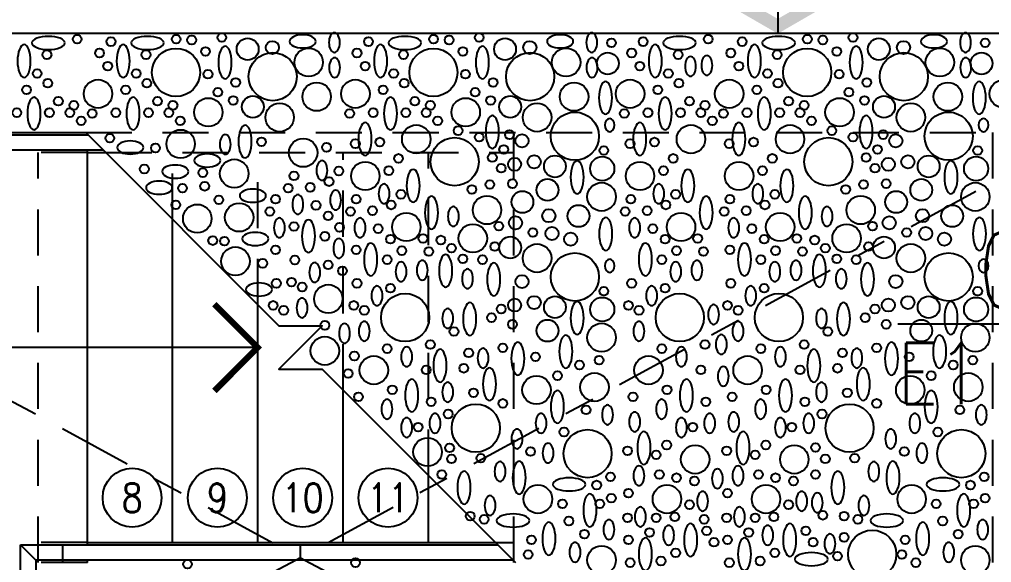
# Model space of a CAD drawing. Extents: x 3 to 114, y 126 to 173.
# Drawn here: x 56.084 to 59.252, y 133.217 to 134.985 of the extents above; entities that cross this region are included whole.
import ezdxf
from ezdxf.enums import TextEntityAlignment as Align

# ---------------------------------------------------------------- set-up
doc = ezdxf.new("R2010")
doc.units = 0
doc.header["$LTSCALE"] = 0.02
doc.header["$MEASUREMENT"] = 0
doc.header["$PDMODE"] = 35
for name, pattern in [('ACAD_ISO10W100', [18, 12, -3, 0, -3]), ('HIDDEN', [9.525, 6.35, -3.175]), ('TRAZOS2', [0.375, 0.25, -0.125])]:
    doc.linetypes.add(name, pattern=pattern)
doc.layers.get('0').update_dxf_attribs({"linetype": 'CONTINUOUS'})
doc.layers.get('Defpoints').update_dxf_attribs({"linetype": 'CONTINUOUS'})
for name, color, linetype in [('-ejes-estruc', 8, 'ACAD_ISO10W100'), ('-num-escalon', 8, 'CONTINUOUS'), ('10-1-COTA-ACUM-100', 2, 'CONTINUOUS'), ('10-2-COTA-ACUM-100', 2, 'CONTINUOUS'), ('10-COTA-PARC-100', 4, 'CONTINUOUS'), ('hatch', 252, 'CONTINUOUS'), ('piedras', 8, 'CONTINUOUS'), ('PROYECCION', 7, 'HIDDEN'), ('VISTA-3', 8, 'CONTINUOUS')]:
    doc.layers.add(name, color=color, linetype=linetype)
doc.styles.add('COTAS', font='ROMANS.shx', dxfattribs={"width": 0.8})
doc.styles.add('ROMANS', font='romans')
doc.dimstyles.new('COTA-S-S-2-50', dxfattribs={"dimscale": 0.5, "dimtxt": 0.25, "dimasz": 0.05, "dimexe": 0, "dimexo": 0, "dimgap": 0.1, "dimtad": 1, "dimzin": 4, "dimdsep": 46, "dimtxsty": 'COTAS', "dimblk": 'OBLIQUE', "dimblk1": 'NONE', "dimblk2": 'M2_COTA', "dimcen": 0.1, "dimclrd": 2, "dimclre": 2, "dimclrt": 2, "dimadec": 0, "dimazin": 0, "dimtfac": 1, "dimtix": 1, "dimtmove": 2, "dimatfit": 3, "dimldrblk": 'M2_COTA', "dimfxl": 0, "dimtolj": 1, "dimtzin": 0, "dimarcsym": 0})

# ---------------------------------------------------------------- blocks, each defined once
blk = doc.blocks.new('num-escalon')
at = {"layer": '-num-escalon'}
blk.add_circle((0, 0), 0.12, dxfattribs=at)
at = {"layer": '-num-escalon', "style": 'ROMANS', "width": 0.85}
blk.add_attdef('A', text='', height=0.1172, dxfattribs=at).set_placement((0, 0), align=Align.MIDDLE_CENTER)
blk = doc.blocks.new('FLE-A-ID')
at = {"linetype": 'ByBlock'}
blk.add_line((1.2036, 0), (0, 0), dxfattribs=at)
for points in [[(0.1684, 0.2917), (0.1684, 0.2083), (0, 0), (0.0481, 0)], [(0.1684, -0.2917), (0.1684, -0.2083), (0, 0), (0.0481, 0)]]:
    blk.add_solid(points)
at = {"style": 'COTAS', "width": 0.8}
blk.add_attdef('NUMEJE', (1.2036, 0.2616), '', height=0.2, rotation=180, dxfattribs=at)
blk.add_attdef('ACUTA', text='', height=0.25, rotation=180, dxfattribs=at).set_placement((0.3333, -0.05), align=Align.RIGHT)
blk = doc.blocks.new('_OBLIQUE')
at = {"color": 0, "linetype": 'ByBlock'}
blk.add_line((-0.5, -0.5), (0.5, 0.5), dxfattribs=at)
blk = doc.blocks.new('*D53')
at = {"layer": '10-COTA-PARC-100', "color": 2, "lineweight": -2}
for p, q in [((54.586, 134.9387), (54.586, 134.9812)), ((57, 134.9387), (54.586, 134.9387)), ((54.586, 134.6167), (54.586, 134.9387)), ((54.81, 134.6167), (54.586, 134.6167)), ((54.586, 134.6167), (54.586, 134.5742))]:
    blk.add_line(p, q, dxfattribs=at)
at = {"layer": 'Defpoints', "color": 0}
for p in [(54.586, 134.9387), (57, 134.9387), (54.81, 134.6167)]:
    blk.add_point(p, dxfattribs=at)
at = {"layer": '10-COTA-PARC-100', "color": 2, "lineweight": -2, "xscale": 0.0425, "yscale": 0.0425, "zscale": 0.0425}
for p, rotation in [((54.586, 134.9387), 270), ((54.586, 134.6167), 90)]:
    blk.add_blockref('_OBLIQUE', p, dxfattribs=dict(at, rotation=rotation))
at = {"layer": '10-COTA-PARC-100', "color": 2, "insert": (54.3948, 134.7777), "char_height": 0.2125, "attachment_point": 5, "rotation": 90, "style": 'COTAS'}
blk.add_mtext('\\A1;.32', dxfattribs=at)
blk = doc.blocks.new('_None')
blk = doc.blocks.new('M2_COTA')
for p, q in [((0, 1), (0, -1)), ((-1, 0), (0, 0))]:
    blk.add_line(p, q)
at = {"const_width": 0.2}
blk.add_lwpolyline([(-1, -1), (1, 1)], dxfattribs=at)

msp = doc.modelspace()

# ---------------------------------------------------------------- linework, layer by layer
at = {"layer": '-ejes-estruc'}
for p, q in [((53.85, 134.9387), (59.85, 131.6887)), ((60.15, 134.9387), (54.15, 131.6887))]:
    msp.add_line(p, q, dxfattribs=at)
for p, q in [((54.7525, 134.6092), (56.3075, 134.6092)), ((56.305, 134.6092), (56.305, 134.6167)), ((56.3575, 134.5592), (54.8025, 134.5592)), ((56.305, 133.2742), (56.305, 134.5592)), ((56.583, 133.2817), (56.583, 134.3337)), ((56.861, 133.2817), (56.861, 134.0557)), ((56.861, 133.9167), (55.445, 133.9167)), ((57.139, 133.2817), (57.139, 133.7777)), ((57.417, 133.2817), (57.417, 133.4997)), ((56.0875, 131.4027), (56.0875, 133.2742)), ((56.0875, 133.2742), (57.6425, 133.2742)), ((56.225, 133.2167), (56.225, 133.2742)), ((57, 133.2242), (57, 133.2742)), ((57.6925, 133.2242), (56.1375, 133.2242)), ((56.1375, 133.2242), (56.1375, 131.4027)), ((56.305, 133.2167), (56.305, 133.2242))]:
    msp.add_line(p, q)
at = {"color": 8, "linetype": 'TRAZOS2', "ltscale": 30}
for p, q in [((56.305, 134.5517), (54.81, 134.5517)), ((56.145, 133.2167), (56.145, 134.5517)), ((56.305, 133.2817), (54.81, 133.2817)), ((56.305, 133.2167), (54.81, 133.2167))]:
    msp.add_line(p, q, dxfattribs=at)
at = {"linetype": 'TRAZOS2', "ltscale": 30}
msp.add_line((56.583, 134.3337), (56.583, 134.5517), dxfattribs=at)
msp.add_lwpolyline([(60.15, 131.6887), (60.15, 134.9387), (53.85, 134.9387), (53.85, 131.6887)])
at = {"color": 5}
msp.add_lwpolyline([(56.3, 134.6167), (56.9293, 133.9874), (57.0707, 133.9874), (56.9293, 133.846), (57.0707, 133.846), (57.7, 133.2167)], dxfattribs=at)
at = {"layer": 'hatch', "color": 7}
for points in [[(54.745, 131.1775), (54.745, 134.6167), (56.305, 134.6167)], [(56.305, 134.5517), (56.365, 134.5517)], [(56.305, 133.2817), (57.695, 133.2817)]]:
    msp.add_lwpolyline(points, dxfattribs=at)
at = {"layer": 'hatch', "color": 7, "const_width": 0.02}
msp.add_lwpolyline([(56.7189, 133.7753), (56.8604, 133.9167), (56.7189, 134.0581)], dxfattribs=at)
at = {"layer": 'piedras', "color": 26}
for centre, radius in [((56.2717, 134.9208), 0.0143), ((56.3821, 134.9128), 0.0143), ((56.5946, 134.9208), 0.0143), ((56.6451, 134.9182), 0.0143), ((56.7433, 134.9261), 0.0143), ((56.8274, 134.8883), 0.0356), ((57.2209, 134.9128), 0.0143), ((57.4334, 134.9208), 0.0143), ((57.4839, 134.9182), 0.0143), ((57.5822, 134.9261), 0.0143), ((57.6662, 134.8883), 0.0356), ((58.0129, 134.9088), 0.0143), ((58.116, 134.9128), 0.0143), ((58.3285, 134.9208), 0.0143), ((58.4389, 134.9128), 0.0143), ((58.6514, 134.9208), 0.0143), ((58.7019, 134.9182), 0.0143), ((58.8002, 134.9261), 0.0143), ((58.8843, 134.8883), 0.0356), ((59.2309, 134.9088), 0.0143), ((56.3449, 134.8756), 0.0143), ((56.5939, 134.8124), 0.0784), ((56.6902, 134.8809), 0.0143), ((56.908, 134.8934), 0.0214), ((57.0263, 134.8453), 0.0464), ((57.1837, 134.8756), 0.0143), ((57.4328, 134.8124), 0.0784), ((57.529, 134.8809), 0.0143), ((57.7468, 134.8934), 0.0214), ((57.8652, 134.8453), 0.0464), ((58.0788, 134.8756), 0.0143), ((58.4017, 134.8756), 0.0143), ((58.6508, 134.8124), 0.0784), ((58.7471, 134.8809), 0.0143), ((58.9648, 134.8934), 0.0214), ((59.0832, 134.8453), 0.0464), ((56.1734, 134.8703), 0.0143), ((56.4963, 134.8703), 0.0143), ((56.9091, 134.7988), 0.0784), ((57.3351, 134.8703), 0.0143), ((57.748, 134.7988), 0.0784), ((58.0009, 134.8418), 0.0356), ((58.2302, 134.8703), 0.0143), ((58.5531, 134.8703), 0.0143), ((58.966, 134.7988), 0.0784), ((59.2189, 134.8418), 0.0356), ((56.3714, 134.8331), 0.0143), ((57.2103, 134.8331), 0.0143), ((58.1054, 134.8331), 0.0143), ((58.4283, 134.8331), 0.0143), ((56.1415, 134.8091), 0.0143), ((56.4644, 134.8091), 0.0143), ((56.6982, 134.8065), 0.0143), ((57.3032, 134.8091), 0.0143), ((57.537, 134.8065), 0.0143), ((58.1983, 134.8091), 0.0143), ((58.5213, 134.8091), 0.0143), ((58.755, 134.8065), 0.0143), ((56.107, 134.756), 0.0143), ((56.176, 134.7772), 0.0143), ((56.3399, 134.7428), 0.0464), ((56.4299, 134.756), 0.0143), ((56.499, 134.7772), 0.0143), ((56.7885, 134.7799), 0.0143), ((57.0525, 134.7334), 0.0464), ((57.1787, 134.7428), 0.0464), ((57.2687, 134.756), 0.0143), ((57.3378, 134.7772), 0.0143), ((57.6273, 134.7799), 0.0143), ((57.8913, 134.7334), 0.0464), ((58.0738, 134.7428), 0.0464), ((58.1638, 134.756), 0.0143), ((58.2329, 134.7772), 0.0143), ((58.3967, 134.7428), 0.0464), ((58.4867, 134.756), 0.0143), ((58.5558, 134.7772), 0.0143), ((58.8453, 134.7799), 0.0143), ((59.1093, 134.7334), 0.0464), ((59.2918, 134.7428), 0.0464), ((56.2106, 134.7187), 0.0143), ((56.5335, 134.7187), 0.0143), ((56.7301, 134.748), 0.0143), ((56.7805, 134.7214), 0.0143), ((56.8443, 134.7004), 0.0356), ((57.3723, 134.7187), 0.0143), ((57.5689, 134.748), 0.0143), ((57.6193, 134.7214), 0.0143), ((57.6831, 134.7004), 0.0356), ((58.2674, 134.7187), 0.0143), ((58.5903, 134.7187), 0.0143), ((58.7869, 134.748), 0.0143), ((58.8374, 134.7214), 0.0143), ((58.9011, 134.7004), 0.0356), ((56.261, 134.7054), 0.0143), ((56.584, 134.7054), 0.0143), ((56.6994, 134.6828), 0.0464), ((56.9318, 134.666), 0.0464), ((57.4228, 134.7054), 0.0143), ((57.5382, 134.6828), 0.0464), ((57.7707, 134.666), 0.0464), ((58.3179, 134.7054), 0.0143), ((58.6408, 134.7054), 0.0143), ((58.7563, 134.6828), 0.0464), ((58.9887, 134.666), 0.0464), ((56.0751, 134.6815), 0.0143), ((56.1813, 134.6815), 0.0143), ((56.2478, 134.6815), 0.0143), ((56.2849, 134.6549), 0.0143), ((56.321, 134.6788), 0.0143), ((56.398, 134.6815), 0.0143), ((56.5043, 134.6815), 0.0143), ((56.5707, 134.6815), 0.0143), ((56.6079, 134.6549), 0.0143), ((57.1598, 134.6788), 0.0143), ((57.2368, 134.6815), 0.0143), ((57.3431, 134.6815), 0.0143), ((57.4095, 134.6815), 0.0143), ((57.4467, 134.6549), 0.0143), ((57.8937, 134.6048), 0.0784), ((58.0549, 134.6788), 0.0143), ((58.1319, 134.6815), 0.0143), ((58.2382, 134.6815), 0.0143), ((58.3046, 134.6815), 0.0143), ((58.3418, 134.6549), 0.0143), ((58.3778, 134.6788), 0.0143), ((58.4548, 134.6815), 0.0143), ((58.5611, 134.6815), 0.0143), ((58.6275, 134.6815), 0.0143), ((58.6647, 134.6549), 0.0143), ((59.1117, 134.6048), 0.0784), ((57.3769, 134.5951), 0.0464), ((57.5131, 134.623), 0.0143), ((58.272, 134.5951), 0.0464), ((58.5949, 134.5951), 0.0464), ((58.7311, 134.623), 0.0143), ((56.3782, 134.5986), 0.0143), ((56.609, 134.5797), 0.0464), ((57.5822, 134.6017), 0.0143), ((57.6804, 134.6097), 0.0143), ((57.7215, 134.5897), 0.0214), ((58.8002, 134.6017), 0.0143), ((58.8985, 134.6097), 0.0143), ((58.9395, 134.5897), 0.0214), ((56.5268, 134.5665), 0.0143), ((56.8727, 134.5868), 0.0143), ((57.0083, 134.5511), 0.0464), ((57.0846, 134.5687), 0.0143), ((57.1784, 134.5805), 0.0143), ((57.2581, 134.5858), 0.0143), ((57.5019, 134.5218), 0.0784), ((57.6619, 134.5619), 0.0143), ((58.0735, 134.5805), 0.0143), ((58.1532, 134.5858), 0.0143), ((58.3964, 134.5805), 0.0143), ((58.4761, 134.5858), 0.0143), ((58.7199, 134.5218), 0.0784), ((58.8799, 134.5619), 0.0143), ((57.3192, 134.5326), 0.0143), ((57.6247, 134.5353), 0.0143), ((57.761, 134.5213), 0.0214), ((57.8288, 134.5065), 0.0356), ((57.9883, 134.5582), 0.0143), ((58.2143, 134.5326), 0.0143), ((58.5372, 134.5326), 0.0143), ((58.8427, 134.5353), 0.0143), ((58.979, 134.5213), 0.0214), ((59.0468, 134.5065), 0.0356), ((59.2063, 134.5582), 0.0143), ((56.4907, 134.4981), 0.0143), ((56.7837, 134.4832), 0.0464), ((57.211, 134.4752), 0.0464), ((57.6538, 134.5005), 0.0143), ((57.6973, 134.5133), 0.0214), ((57.9831, 134.4992), 0.0392), ((58.1061, 134.4752), 0.0464), ((58.429, 134.4752), 0.0464), ((58.8718, 134.5005), 0.0143), ((58.9153, 134.5133), 0.0214), ((59.2012, 134.4992), 0.0392), ((56.6814, 134.4861), 0.0143), ((56.9784, 134.4756), 0.0143), ((57.1245, 134.4915), 0.0143), ((57.2873, 134.4927), 0.0143), ((58.1824, 134.4927), 0.0143), ((58.5053, 134.4927), 0.0143), ((56.6152, 134.4358), 0.0143), ((56.6874, 134.4418), 0.0143), ((56.9598, 134.4357), 0.0143), ((57.0315, 134.4384), 0.0143), ((57.0926, 134.457), 0.0143), ((57.5583, 134.4316), 0.0143), ((57.6167, 134.4475), 0.0143), ((57.6903, 134.4504), 0.0143), ((57.8046, 134.43), 0.0356), ((57.9807, 134.4074), 0.0464), ((58.7763, 134.4316), 0.0143), ((58.8347, 134.4475), 0.0143), ((58.9083, 134.4504), 0.0143), ((59.0226, 134.43), 0.0356), ((59.1987, 134.4074), 0.0464), ((57.3271, 134.4156), 0.0143), ((57.7228, 134.3905), 0.0356), ((58.2222, 134.4156), 0.0143), ((58.5452, 134.4156), 0.0143), ((58.9408, 134.3905), 0.0356), ((56.5931, 134.3815), 0.0143), ((56.6632, 134.3365), 0.0464), ((56.7336, 134.3976), 0.0143), ((56.7997, 134.3405), 0.0464), ((56.9184, 134.3996), 0.0143), ((57.0501, 134.3799), 0.0143), ((57.181, 134.3996), 0.0143), ((57.2953, 134.381), 0.0143), ((57.6074, 134.3644), 0.0464), ((58.0761, 134.3996), 0.0143), ((58.1904, 134.381), 0.0143), ((58.3991, 134.3996), 0.0143), ((58.5133, 134.381), 0.0143), ((58.8254, 134.3644), 0.0464), ((56.8998, 134.3598), 0.0143), ((57.0899, 134.3453), 0.0143), ((57.1624, 134.3598), 0.0143), ((57.2342, 134.3624), 0.0143), ((57.3447, 134.3091), 0.0464), ((57.8088, 134.346), 0.0214), ((57.9055, 134.3449), 0.0356), ((58.0575, 134.3598), 0.0143), ((58.1293, 134.3624), 0.0143), ((58.2398, 134.3091), 0.0464), ((58.3805, 134.3598), 0.0143), ((58.4522, 134.3624), 0.0143), ((58.5627, 134.3091), 0.0464), ((59.0268, 134.346), 0.0214), ((59.1235, 134.3449), 0.0356), ((56.9784, 134.3107), 0.0143), ((57.1271, 134.3081), 0.0143), ((57.6459, 134.3119), 0.0143), ((57.7002, 134.3226), 0.0214), ((58.8639, 134.3119), 0.0143), ((58.9182, 134.3226), 0.0214), ((57.0793, 134.2788), 0.0143), ((57.2528, 134.3039), 0.0143), ((57.5613, 134.2722), 0.0464), ((57.757, 134.2913), 0.0143), ((57.8192, 134.2882), 0.0214), ((57.8801, 134.2696), 0.0214), ((58.1479, 134.3039), 0.0143), ((58.4708, 134.3039), 0.0143), ((58.7793, 134.2722), 0.0464), ((58.975, 134.2913), 0.0143), ((59.0372, 134.2882), 0.0214), ((59.0981, 134.2696), 0.0214), ((56.7136, 134.2649), 0.0143), ((56.7517, 134.263), 0.0143), ((57.2926, 134.2694), 0.0143), ((57.3989, 134.272), 0.0143), ((57.4573, 134.2667), 0.0143), ((57.6326, 134.2454), 0.0143), ((57.6831, 134.2422), 0.0356), ((58.1877, 134.2694), 0.0143), ((58.294, 134.272), 0.0143), ((58.5106, 134.2694), 0.0143), ((58.6169, 134.272), 0.0143), ((58.6753, 134.2667), 0.0143), ((58.8507, 134.2454), 0.0143), ((58.9011, 134.2422), 0.0356), ((56.7877, 134.1978), 0.0464), ((56.9184, 134.2348), 0.0143), ((57.181, 134.2348), 0.0143), ((57.3298, 134.2321), 0.0143), ((57.4175, 134.2295), 0.0143), ((57.4918, 134.2401), 0.0143), ((57.7707, 134.2077), 0.0464), ((57.8937, 134.1466), 0.0784), ((58.2249, 134.2321), 0.0143), ((58.3126, 134.2295), 0.0143), ((58.3991, 134.2348), 0.0143), ((58.5478, 134.2321), 0.0143), ((58.6355, 134.2295), 0.0143), ((58.7099, 134.2401), 0.0143), ((58.9887, 134.2077), 0.0464), ((59.1117, 134.1466), 0.0784), ((56.8764, 134.1908), 0.0143), ((56.981, 134.2017), 0.0143), ((57.0899, 134.1858), 0.0143), ((57.282, 134.2029), 0.0143), ((57.529, 134.2055), 0.0143), ((57.5928, 134.2029), 0.0143), ((58.1771, 134.2029), 0.0143), ((58.5, 134.2029), 0.0143), ((58.7471, 134.2055), 0.0143), ((58.8108, 134.2029), 0.0143), ((57.1363, 134.1666), 0.0143), ((56.921, 134.1258), 0.0143), ((56.9704, 134.1299), 0.0143), ((57.1837, 134.1258), 0.0143), ((57.7215, 134.1315), 0.0214), ((58.0788, 134.1258), 0.0143), ((58.4017, 134.1258), 0.0143), ((58.9395, 134.1315), 0.0214), ((57.0049, 134.114), 0.0143), ((57.0902, 134.0751), 0.0464), ((57.2926, 134.1098), 0.0143), ((57.9883, 134.1), 0.0143), ((58.1877, 134.1098), 0.0143), ((58.5106, 134.1098), 0.0143), ((59.2063, 134.1), 0.0143), ((56.9104, 134.054), 0.0143), ((57.1731, 134.054), 0.0143), ((57.3406, 134.0143), 0.0784), ((57.6973, 134.055), 0.0214), ((57.761, 134.0631), 0.0214), ((57.8288, 134.0482), 0.0356), ((57.9831, 134.041), 0.0392), ((58.0682, 134.054), 0.0143), ((58.2357, 134.0143), 0.0784), ((58.3911, 134.054), 0.0143), ((58.5586, 134.0143), 0.0784), ((58.9153, 134.055), 0.0214), ((58.979, 134.0631), 0.0214), ((59.0468, 134.0482), 0.0356), ((59.2012, 134.041), 0.0392), ((56.9449, 134.038), 0.0143), ((57.2076, 134.038), 0.0143), ((57.6538, 134.0423), 0.0143), ((58.1027, 134.038), 0.0143), ((58.4256, 134.038), 0.0143), ((58.8718, 134.0423), 0.0143), ((57.0793, 133.989), 0.0143), ((57.622, 134.0141), 0.0143), ((57.6903, 133.9922), 0.0143), ((57.8046, 133.9718), 0.0356), ((58.84, 134.0141), 0.0143), ((58.9083, 133.9922), 0.0143), ((59.0226, 133.9718), 0.0356), ((57.4998, 133.9689), 0.0143), ((57.9807, 133.9492), 0.0464), ((58.7178, 133.9689), 0.0143), ((59.1987, 133.9492), 0.0464), ((57.079, 133.906), 0.0464), ((57.4228, 133.9263), 0.0143), ((58.3179, 133.9263), 0.0143), ((58.6408, 133.9263), 0.0143), ((57.282, 133.913), 0.0143), ((57.5478, 133.8993), 0.0143), ((57.6592, 133.9157), 0.0143), ((58.1771, 133.913), 0.0143), ((58.5, 133.913), 0.0143), ((58.7658, 133.8993), 0.0143), ((58.8772, 133.9157), 0.0143), ((57.1752, 133.8891), 0.0143), ((57.2386, 133.8431), 0.0464), ((57.7655, 133.8864), 0.0143), ((57.9727, 133.8758), 0.0143), ((58.1337, 133.8431), 0.0464), ((58.4567, 133.8431), 0.0464), ((58.9835, 133.8864), 0.0143), ((59.1907, 133.8758), 0.0143), ((57.1552, 133.8323), 0.0143), ((57.4095, 133.8439), 0.0143), ((57.5317, 133.8492), 0.0143), ((57.9089, 133.8599), 0.0143), ((58.3046, 133.8439), 0.0143), ((58.6275, 133.8439), 0.0143), ((58.7497, 133.8492), 0.0143), ((59.1269, 133.8599), 0.0143), ((57.7687, 133.7785), 0.0464), ((57.8372, 133.8253), 0.0143), ((57.9577, 133.7877), 0.0464), ((58.9867, 133.7785), 0.0464), ((59.0552, 133.8253), 0.0143), ((59.1757, 133.7877), 0.0464), ((57.2989, 133.7793), 0.0143), ((57.5636, 133.7695), 0.0143), ((58.194, 133.7793), 0.0143), ((58.5169, 133.7793), 0.0143), ((58.7816, 133.7695), 0.0143), ((57.1883, 133.7562), 0.0143), ((57.4254, 133.7402), 0.0143), ((57.6592, 133.7349), 0.0143), ((58.0833, 133.7562), 0.0143), ((58.3205, 133.7402), 0.0143), ((58.4063, 133.7562), 0.0143), ((58.6435, 133.7402), 0.0143), ((58.8772, 133.7349), 0.0143), ((57.571, 133.6544), 0.0784), ((57.9302, 133.7136), 0.0143), ((58.789, 133.6544), 0.0784), ((59.1482, 133.7136), 0.0143), ((57.4812, 133.7003), 0.0143), ((58.6992, 133.7003), 0.0143), ((57.3829, 133.6578), 0.0143), ((57.8584, 133.6418), 0.0143), ((58.278, 133.6578), 0.0143), ((58.6009, 133.6578), 0.0143), ((59.0764, 133.6418), 0.0143), ((57.4137, 133.5767), 0.0464), ((57.9352, 133.5713), 0.0784), ((59.1532, 133.5713), 0.0784), ((57.4856, 133.5899), 0.0143), ((57.7495, 133.578), 0.0143), ((58.0655, 133.5807), 0.0143), ((58.193, 133.5993), 0.0143), ((58.2858, 133.5524), 0.0464), ((58.3884, 133.5807), 0.0143), ((58.5159, 133.5993), 0.0143), ((58.6088, 133.5524), 0.0464), ((58.678, 133.5913), 0.0143), ((58.9675, 133.578), 0.0143), ((57.4918, 133.5541), 0.0143), ((57.5875, 133.5567), 0.0143), ((58.1585, 133.5674), 0.0143), ((58.4814, 133.5674), 0.0143), ((58.7099, 133.5541), 0.0143), ((58.8055, 133.5567), 0.0143), ((57.46, 133.5035), 0.0143), ((58.0098, 133.4956), 0.0143), ((58.1691, 133.5035), 0.0143), ((58.2249, 133.4929), 0.0143), ((58.2833, 133.4823), 0.0143), ((58.492, 133.5035), 0.0143), ((58.5478, 133.4929), 0.0143), ((58.6063, 133.4823), 0.0143), ((58.678, 133.5035), 0.0143), ((59.2279, 133.4956), 0.0143), ((57.7733, 133.4232), 0.0464), ((57.9647, 133.469), 0.0143), ((58.1937, 133.4232), 0.0464), ((58.5166, 133.4232), 0.0464), ((58.9913, 133.4232), 0.0464), ((59.1827, 133.469), 0.0143), ((58.0125, 133.4264), 0.0143), ((58.0682, 133.4424), 0.0143), ((58.3911, 133.4424), 0.0143), ((59.2305, 133.4264), 0.0143), ((57.8531, 133.4078), 0.0143), ((57.9753, 133.4078), 0.0143), ((58.2674, 133.4052), 0.0143), ((58.5903, 133.4052), 0.0143), ((59.0711, 133.4078), 0.0143), ((59.1933, 133.4078), 0.0143), ((57.5529, 133.3679), 0.0143), ((57.5981, 133.3573), 0.0143), ((58.0655, 133.3626), 0.0143), ((58.1585, 133.3626), 0.0143), ((58.2196, 133.3653), 0.0143), ((58.3152, 133.3573), 0.0143), ((58.3884, 133.3626), 0.0143), ((58.4814, 133.3626), 0.0143), ((58.5425, 133.3653), 0.0143), ((58.7019, 133.3706), 0.0143), ((58.771, 133.3679), 0.0143), ((58.8161, 133.3573), 0.0143), ((57.8744, 133.352), 0.0143), ((59.0924, 133.352), 0.0143), ((57.9248, 133.3094), 0.0143), ((58.1372, 133.3148), 0.0143), ((58.3232, 133.3201), 0.0143), ((58.4602, 133.3148), 0.0143), ((58.6461, 133.3201), 0.0143), ((58.771, 133.2988), 0.0143), ((58.8628, 133.2438), 0.0784), ((59.1429, 133.3094), 0.0143), ((57.7522, 133.2908), 0.0143), ((58.0682, 133.2908), 0.0143), ((58.3471, 133.2828), 0.0143), ((58.3911, 133.2908), 0.0143), ((58.67, 133.2828), 0.0143), ((58.9702, 133.2908), 0.0143), ((57.7415, 133.243), 0.0143), ((57.9807, 133.2248), 0.0464), ((58.2222, 133.2483), 0.0143), ((58.5452, 133.2483), 0.0143), ((58.7497, 133.2376), 0.0143), ((58.9596, 133.243), 0.0143), ((59.1987, 133.2248), 0.0464), ((56.6314, 133.2116), 0.0143), ((57.179, 133.2164), 0.0143), ((58.0741, 133.2164), 0.0143), ((58.1744, 133.2217), 0.0143), ((58.3971, 133.2164), 0.0143), ((58.4973, 133.2217), 0.0143), ((59.0047, 133.2164), 0.0143)]:
    msp.add_circle(centre, radius, dxfattribs=at)
at = {"layer": 'piedras', "color": 26, "extrusion": (0, 0, -1)}
for centre, major_axis, ratio in [((56.1781, 134.9084), (0.0535, 0), 0.400005), ((56.501, 134.9084), (0.0535, 0), 0.400005), ((57.007, 134.9136), (0.0428, 0), 0.500439), ((57.11, 134.9097), (0, 0.0321), 0.555566), ((57.3398, 134.9084), (0.0535, 0), 0.400005), ((57.8458, 134.9136), (0.0428, 0), 0.500439), ((57.9488, 134.9097), (0, 0.0321), 0.555566), ((58.2349, 134.9084), (0.0535, 0), 0.400005), ((58.5578, 134.9084), (0.0535, 0), 0.400005), ((59.0639, 134.9136), (0.0428, 0), 0.500439), ((59.1668, 134.9097), (0, 0.0321), 0.555566), ((56.0989, 134.8494), (0, 0.0535), 0.400005), ((56.4219, 134.8494), (0, 0.0535), 0.400005), ((56.7537, 134.8448), (0, 0.0535), 0.400005), ((57.2607, 134.8494), (0, 0.0535), 0.400005), ((57.5925, 134.8448), (0, 0.0535), 0.400005), ((58.1558, 134.8494), (0, 0.0535), 0.400005), ((58.4787, 134.8494), (0, 0.0535), 0.400005), ((58.8105, 134.8448), (0, 0.0535), 0.400005), ((57.1107, 134.8281), (0, 0.0321), 0.555566), ((57.9495, 134.8281), (0, 0.0321), 0.555566), ((58.2705, 134.8323), (0, 0.0321), 0.555566), ((58.3239, 134.8354), (0, 0.0321), 0.555566), ((59.1675, 134.8281), (0, 0.0321), 0.555566), ((57.9935, 134.7297), (0, 0.0535), 0.400005), ((59.2115, 134.7297), (0, 0.0535), 0.400005), ((56.1312, 134.6787), (0, 0.0535), 0.400005), ((56.4541, 134.6787), (0, 0.0535), 0.400005), ((57.2929, 134.6787), (0, 0.0535), 0.400005), ((58.188, 134.6787), (0, 0.0535), 0.400005), ((58.511, 134.6787), (0, 0.0535), 0.400005), ((57.6248, 134.6188), (0, 0.0535), 0.400005), ((58.8428, 134.6188), (0, 0.0535), 0.400005), ((56.8191, 134.5874), (0, 0.0535), 0.400005), ((57.21, 134.5957), (0, 0.0535), 0.400005), ((58.0073, 134.641), (0, 0.0214), 0.749342), ((58.1051, 134.5957), (0, 0.0535), 0.400005), ((58.428, 134.5957), (0, 0.0535), 0.400005), ((59.2253, 134.641), (0, 0.0214), 0.749342), ((56.7543, 134.5782), (0, 0.0321), 0.555566), ((56.4448, 134.5679), (0.0428, 0), 0.500439), ((56.6958, 134.5256), (0.0428, 0), 0.500439), ((56.5914, 134.4895), (0.0428, 0), 0.500439), ((57.0693, 134.4934), (0, 0.0321), 0.555566), ((57.9013, 134.4711), (0, 0.0535), 0.400005), ((59.1194, 134.4711), (0, 0.0535), 0.400005), ((57.3667, 134.4434), (0, 0.0535), 0.400005), ((58.2618, 134.4434), (0, 0.0535), 0.400005), ((58.5847, 134.4434), (0, 0.0535), 0.400005), ((56.5391, 134.4372), (0.0428, 0), 0.500439), ((57.272, 134.4174), (0, 0.0321), 0.555566), ((58.167, 134.4174), (0, 0.0321), 0.555566), ((58.49, 134.4174), (0, 0.0321), 0.555566), ((56.8444, 134.4111), (0.0428, 0), 0.500439), ((56.9909, 134.3826), (0, 0.0321), 0.555566), ((57.1141, 134.3969), (0, 0.0321), 0.555566), ((57.4266, 134.3558), (0, 0.0535), 0.400005), ((58.3217, 134.3558), (0, 0.0535), 0.400005), ((58.6446, 134.3558), (0, 0.0535), 0.400005), ((57.4978, 134.3436), (0, 0.0321), 0.555566), ((58.7158, 134.3436), (0, 0.0321), 0.555566), ((56.9309, 134.3067), (0, 0.0321), 0.555566), ((57.0257, 134.2795), (0, 0.0535), 0.400005), ((57.1936, 134.3067), (0, 0.0321), 0.555566), ((57.9944, 134.2866), (0, 0.0535), 0.400005), ((58.0887, 134.3067), (0, 0.0321), 0.555566), ((58.4116, 134.3067), (0, 0.0321), 0.555566), ((59.2124, 134.2866), (0, 0.0535), 0.400005), ((56.8524, 134.2704), (0.0428, 0), 0.500439), ((57.1246, 134.2396), (0, 0.0321), 0.555566), ((57.2284, 134.2035), (0, 0.0535), 0.400005), ((58.1235, 134.2035), (0, 0.0535), 0.400005), ((58.4464, 134.2035), (0, 0.0535), 0.400005), ((57.0462, 134.1612), (0, 0.0321), 0.555566), ((57.3273, 134.1637), (0, 0.0321), 0.555566), ((57.3964, 134.1683), (0, 0.0321), 0.555566), ((57.4727, 134.1666), (0, 0.0535), 0.400005), ((57.6294, 134.1389), (0, 0.0535), 0.400005), ((58.0073, 134.1828), (0, 0.0214), 0.749342), ((58.2224, 134.1637), (0, 0.0321), 0.555566), ((58.2915, 134.1683), (0, 0.0321), 0.555566), ((58.5453, 134.1637), (0, 0.0321), 0.555566), ((58.6144, 134.1683), (0, 0.0321), 0.555566), ((58.6907, 134.1666), (0, 0.0535), 0.400005), ((58.8474, 134.1389), (0, 0.0535), 0.400005), ((59.2253, 134.1828), (0, 0.0214), 0.749342), ((57.5439, 134.1406), (0, 0.0321), 0.555566), ((58.7619, 134.1406), (0, 0.0321), 0.555566), ((56.8644, 134.1056), (0.0428, 0), 0.500439), ((57.2489, 134.0852), (0, 0.0321), 0.555566), ((58.144, 134.0852), (0, 0.0321), 0.555566), ((58.4669, 134.0852), (0, 0.0321), 0.555566), ((57.0047, 134.0458), (0, 0.0321), 0.555566), ((57.9013, 134.0129), (0, 0.0535), 0.400005), ((59.1194, 134.0129), (0, 0.0535), 0.400005), ((57.4794, 134.0114), (0, 0.0321), 0.555566), ((57.551, 134.0098), (0, 0.0535), 0.400005), ((58.3459, 134.0243), (0, 0.0321), 0.555566), ((58.6974, 134.0114), (0, 0.0321), 0.555566), ((58.7691, 134.0098), (0, 0.0535), 0.400005), ((57.143, 133.9628), (0, 0.0321), 0.555566), ((57.2074, 133.9699), (0, 0.0321), 0.555566), ((58.1025, 133.9699), (0, 0.0321), 0.555566), ((58.4254, 133.9699), (0, 0.0321), 0.555566), ((57.8645, 133.9036), (0, 0.0535), 0.400005), ((58.371, 133.9268), (0, 0.0321), 0.555566), ((59.0825, 133.9036), (0, 0.0535), 0.400005), ((57.3457, 133.8869), (0, 0.0321), 0.555566), ((57.4543, 133.8575), (0, 0.0535), 0.400005), ((57.5946, 133.8822), (0, 0.0321), 0.555566), ((57.7078, 133.8806), (0, 0.0535), 0.400005), ((58.2408, 133.8869), (0, 0.0321), 0.555566), ((58.5637, 133.8869), (0, 0.0321), 0.555566), ((58.6723, 133.8575), (0, 0.0535), 0.400005), ((58.8126, 133.8822), (0, 0.0321), 0.555566), ((58.9258, 133.8806), (0, 0.0535), 0.400005), ((57.6156, 133.7975), (0, 0.0535), 0.400005), ((58.3773, 133.823), (0, 0.0321), 0.555566), ((58.8336, 133.7975), (0, 0.0535), 0.400005), ((57.3621, 133.7606), (0, 0.0535), 0.400005), ((58.2572, 133.7606), (0, 0.0535), 0.400005), ((58.5801, 133.7606), (0, 0.0535), 0.400005), ((57.4794, 133.7715), (0, 0.0321), 0.555566), ((58.6974, 133.7715), (0, 0.0321), 0.555566), ((57.8368, 133.7237), (0, 0.0535), 0.400005), ((59.0548, 133.7237), (0, 0.0535), 0.400005), ((57.2812, 133.7161), (0, 0.0321), 0.555566), ((58.0002, 133.6977), (0, 0.0321), 0.555566), ((58.1763, 133.7161), (0, 0.0321), 0.555566), ((58.4992, 133.7161), (0, 0.0321), 0.555566), ((59.2182, 133.6977), (0, 0.0321), 0.555566), ((57.3457, 133.6562), (0, 0.0321), 0.555566), ((57.4379, 133.67), (0, 0.0321), 0.555566), ((57.7836, 133.67), (0, 0.0321), 0.555566), ((58.0887, 133.6746), (0, 0.0321), 0.555566), ((58.2408, 133.6562), (0, 0.0321), 0.555566), ((58.333, 133.67), (0, 0.0321), 0.555566), ((58.4116, 133.6746), (0, 0.0321), 0.555566), ((58.5637, 133.6562), (0, 0.0321), 0.555566), ((58.6559, 133.67), (0, 0.0321), 0.555566), ((59.0016, 133.67), (0, 0.0321), 0.555566), ((57.7052, 133.6193), (0, 0.0321), 0.555566), ((58.1189, 133.5899), (0, 0.0535), 0.400005), ((58.4418, 133.5899), (0, 0.0535), 0.400005), ((58.9232, 133.6193), (0, 0.0321), 0.555566), ((57.8066, 133.5731), (0, 0.0321), 0.555566), ((59.0246, 133.5731), (0, 0.0321), 0.555566), ((57.6499, 133.5131), (0, 0.0321), 0.555566), ((57.7124, 133.493), (0, 0.0535), 0.400005), ((58.1025, 133.4993), (0, 0.0321), 0.555566), ((58.4254, 133.4993), (0, 0.0321), 0.555566), ((58.8679, 133.5131), (0, 0.0321), 0.555566), ((58.9304, 133.493), (0, 0.0535), 0.400005), ((57.5326, 133.4607), (0, 0.0535), 0.400005), ((58.3584, 133.4898), (0, 0.0321), 0.555566), ((58.7506, 133.4607), (0, 0.0535), 0.400005), ((57.8753, 133.4711), (0.0535, 0), 0.400005), ((59.0933, 133.4711), (0.0535, 0), 0.400005), ((57.6176, 133.4024), (0, 0.0321), 0.555566), ((57.9428, 133.3869), (0, 0.0535), 0.400005), ((58.3099, 133.4163), (0, 0.0321), 0.555566), ((58.6329, 133.4163), (0, 0.0321), 0.555566), ((58.6836, 133.4116), (0, 0.0321), 0.555566), ((58.8357, 133.4024), (0, 0.0321), 0.555566), ((59.1608, 133.3869), (0, 0.0535), 0.400005), ((57.6923, 133.3534), (0.0535, 0), 0.400005), ((58.1071, 133.3655), (0, 0.0321), 0.555566), ((58.4301, 133.3655), (0, 0.0321), 0.555566), ((58.9103, 133.3534), (0.0535, 0), 0.400005), ((57.8092, 133.2946), (0, 0.0535), 0.400005), ((58.0048, 133.324), (0, 0.0321), 0.555566), ((58.1993, 133.3055), (0, 0.0321), 0.555566), ((58.271, 133.29), (0, 0.0535), 0.400005), ((58.5222, 133.3055), (0, 0.0321), 0.555566), ((58.5939, 133.29), (0, 0.0535), 0.400005), ((59.0272, 133.2946), (0, 0.0535), 0.400005), ((59.2228, 133.324), (0, 0.0321), 0.555566), ((58.725, 133.2778), (0, 0.0321), 0.555566), ((57.8942, 133.2502), (0, 0.0321), 0.555566), ((58.1235, 133.2439), (0, 0.0535), 0.400005), ((58.4464, 133.2439), (0, 0.0535), 0.400005), ((59.1122, 133.2502), (0, 0.0321), 0.555566), ((58.6646, 133.2278), (0.0535, 0), 0.400005)]:
    msp.add_ellipse(centre, major_axis=major_axis, ratio=ratio, dxfattribs=at)
at = {"layer": 'PROYECCION', "linetype": 'TRAZOS2', "ltscale": 30}
for p, q in [((57.695, 133.2167), (57.695, 134.6167)), ((56.861, 134.0557), (56.861, 134.5517)), ((57.139, 133.7777), (57.139, 134.5517)), ((57.417, 133.4997), (57.417, 134.5517))]:
    msp.add_line(p, q, dxfattribs=at)
for points in [[(56.3, 134.6167), (59.255, 134.6167), (59.255, 131.3887)], [(56.365, 134.5517), (57.695, 134.5517)]]:
    msp.add_lwpolyline(points, dxfattribs=at)
at = {"layer": 'VISTA-3'}
msp.add_line((56.1375, 133.2242), (56.0875, 133.2742), dxfattribs=at)

# ---------------------------------------------------------------- block references
at = {"layer": '-num-escalon', "xscale": 0.7999999999999545, "yscale": 0.7999999999999545, "zscale": 0.8}
for p, values in [((56.451, 133.4277), {'A': '8'}), ((56.729, 133.4277), {'A': '9'}), ((57.007, 133.4277), {'A': '10'}), ((57.285, 133.4277), {'A': '11'})]:
    msp.add_blockref('num-escalon', p, dxfattribs=at).add_auto_attribs(values)
at = {"layer": '10-1-COTA-ACUM-100'}
ref = msp.add_blockref('FLE-A-ID', (60.15, 133.994), dxfattribs=dict(at, rotation=180.000000000443))
ref.add_attrib('ACUTA', '0.30', dxfattribs={"layer": '0', "height": 0.25, "style": 'COTAS', "width": 0.8}).set_placement((59.8071, 134.044), align=Align.RIGHT)
ref.add_attrib('NUMEJE', 'E1', (58.9464, 133.7324), dxfattribs={"layer": '0', "height": 0.2, "style": 'COTAS', "width": 0.8})
at = {"layer": '10-2-COTA-ACUM-100'}
ref = msp.add_blockref('FLE-A-ID', (58.555, 134.9387), dxfattribs=dict(at, xscale=-1, rotation=269.9999999995505))
ref.add_attrib('ACUTA', '3.85', dxfattribs={"layer": '0', "height": 0.25, "rotation": 90, "style": 'COTAS', "width": 0.8}).set_placement((58.505, 135.8308), align=Align.RIGHT)
ref.add_attrib('NUMEJE', 'E2', (58.8166, 135.6564), dxfattribs={"layer": '0', "height": 0.2, "rotation": 90, "style": 'COTAS', "width": 0.8})

# ---------------------------------------------------------------- dimensions: what is measured, and where the dimension line sits
at = {"layer": '10-COTA-PARC-100'}
dim = msp.add_linear_dim(base=(54.586, 134.9387), p1=(54.81, 134.6167), p2=(57, 134.9387), angle=90, dimstyle='COTA-S-S-2-50', override={"dimscale": 0.85}, dxfattribs=at)
dim.commit()
dim.dimension.update_dxf_attribs({"geometry": '*D53', "text_midpoint": (54.3948, 134.7777)})

doc.saveas('drawing.dxf')
